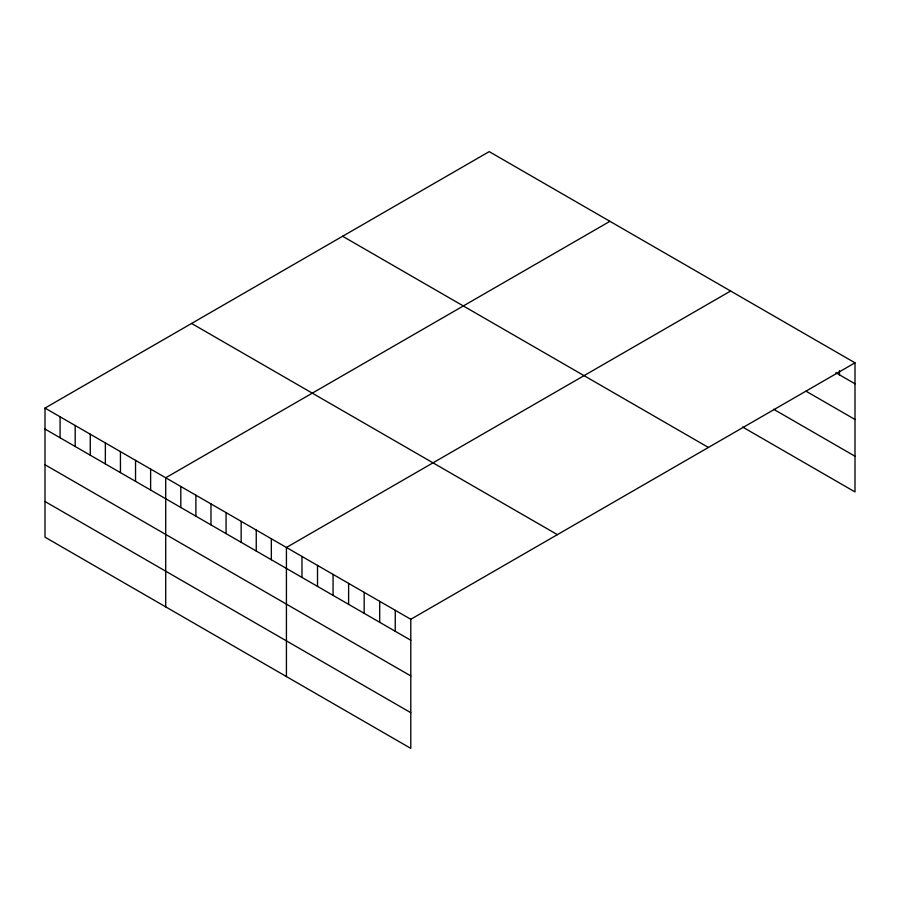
<?xml version="1.0" encoding="UTF-8"?>
<svg xmlns="http://www.w3.org/2000/svg" width="900" height="900" viewBox="0 0 900 900"><rect width="100%" height="100%" fill="white"/><g stroke="black" fill="none" stroke-linecap="round" stroke-linejoin="round"><path stroke-width="1.35" d="M855 362.824L410.794 619.279L410.794 748.373L45 537.176L45 408.082L489.206 151.627L855 362.824L855 491.918L742.59 427.016M609.919 221.321L165.713 477.776L165.713 606.87M730.631 291.015L286.425 547.47L286.425 676.564M835.864 372.746L855 383.794M805.972 391.162L855 419.479M773.685 409.286L855 456.233M342.619 236.261L708.413 447.446M191.588 323.46L557.381 534.645M45 408.082L410.794 619.279M45 429.064L410.794 640.249M45 464.738L410.794 675.934M45 501.502L410.794 712.688M839.452 370.62L839.452 374.816M395.246 610.301L395.246 631.283M379.699 601.324L379.699 622.305M364.162 592.346L364.162 613.327M348.615 583.38L348.615 604.35M333.067 574.403L333.067 595.373M317.52 565.425L317.52 586.395M301.973 556.447L301.973 577.429M271.339 538.762L271.339 559.733M256.252 530.044L256.252 551.025M241.155 521.336L241.155 542.317M226.069 512.629L226.069 533.599M210.982 503.91L210.982 524.891M195.896 495.202L195.896 516.184M180.799 486.495L180.799 507.465M150.626 469.069L150.626 490.05M135.54 460.361L135.54 481.331M120.442 451.642L120.442 472.624M105.356 442.935L105.356 463.905M90.27 434.216L90.27 455.197M75.184 425.509L75.184 446.49M60.086 416.801L60.086 437.771"/></g></svg>
